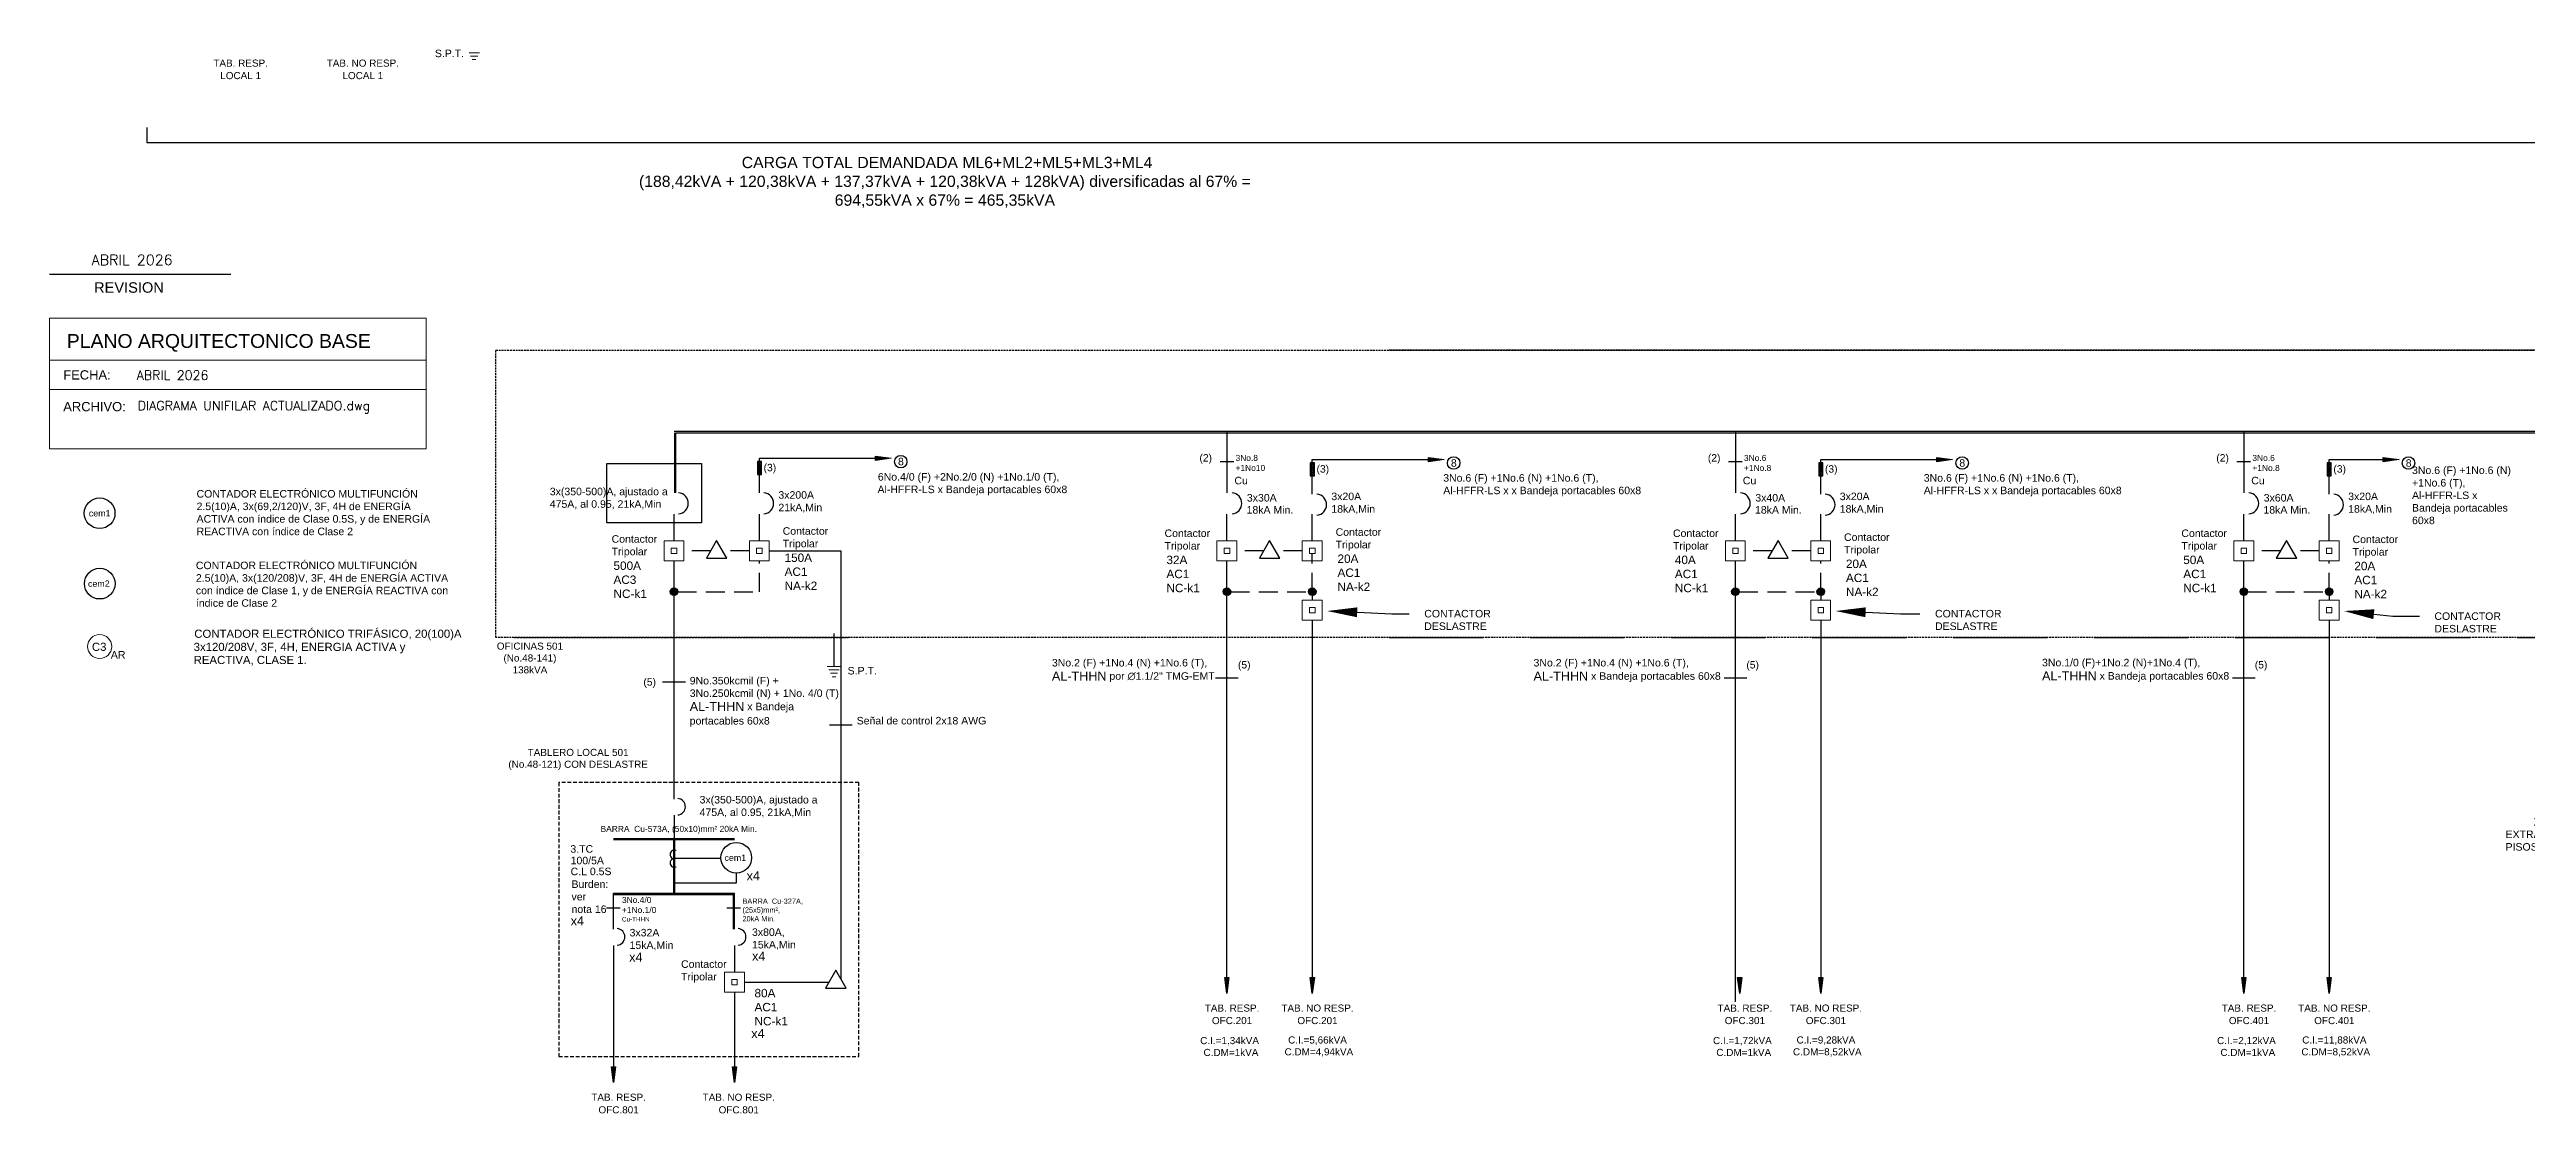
# Model space of a CAD drawing. Header units: millimetres. Extents: x 346 to 922, y -130 to 280.
# Drawn here: x 346.1 to 675.5, y -123.9 to 17.6 of the extents above; entities that cross this region are included whole.
import ezdxf
from ezdxf import colors
from ezdxf.entities.mleader import LeaderData, LeaderLine
from ezdxf.enums import TextEntityAlignment as Align
from ezdxf.math import Vec2, Vec3

# ---------------------------------------------------------------- set-up
doc = ezdxf.new("R2010")
doc.units = ezdxf.units.MM
doc.linetypes.add('DASHED', pattern=[0.75, 0.5, -0.25])
doc.linetypes.add('HIDDEN', pattern=[0.375, 0.25, -0.125])
for name, color, linetype in [('amobla', 2, 'Continuous'), ('CRUCE', 7, 'HIDDEN'), ('DIAG', 4, 'Continuous'), ('DIAG-UNI', 4, 'Continuous'), ('GAB', 3, 'Continuous'), ('RE60', 7, 'Continuous')]:
    doc.layers.add(name, color=color, linetype=linetype)
doc.layers.add('RE80', color=7, linetype='Continuous', lineweight=15)
doc.styles.add('RE ROMANS', font='romans.shx')
doc.styles.add('ROMANS', font='arial.ttf')
doc.styles.get("Standard").update_dxf_attribs({"font": 'arial.ttf'})

# ---------------------------------------------------------------- blocks, each defined once
blk = doc.blocks.new('FC1')
at = {"layer": 'RE60'}
h = blk.add_hatch(dxfattribs=at)
h.set_pattern_fill('ANSI31', color=256, scale=0.02)
h.paths.add_polyline_path([(0, 0), (0.00014, 0.000018), (0.00014, -0.000018)])
h = blk.add_hatch(color=256, dxfattribs=at)
h.dxf.hatch_style = 1
h.paths.add_polyline_path([(0, 0), (0.00014, 0.000018), (0.00014, -0.000018)])
for points in [[(0, 0), (0.00014, 0.000018), (0.00014, -0.000018), (0, 0)], [(0, 0), (0, 0)]]:
    blk.add_lwpolyline(points, dxfattribs=at)
blk = doc.blocks.new('PIN')
at = {"layer": 'RE60'}
h = blk.add_hatch(dxfattribs=at)
h.set_pattern_fill('ANSI31', color=256, scale=0.05)
h.set_pattern_definition([(45, (-9243.939, 874.64953), (-0.1122532015, 0.1122532015), [])])
h.paths.add_polyline_path([(0.28, 2.12), (-0.26, 2.12), (-0.26, 0.36), (0.28, 0.36)])
blk.add_lwpolyline([(-0.26, 0.36), (0.28, 0.36), (0.28, 2.12), (-0.26, 2.12)], close=True, dxfattribs=at)

msp = doc.modelspace()

# ---------------------------------------------------------------- hatches: boundary and pattern name
at = {"layer": 'RE60'}
h = msp.add_hatch(dxfattribs=at)
h.set_pattern_fill('JIS_WOOD', color=256, scale=0.1)
h.set_pattern_definition([(45, (330.16386, 586.47266), (-0.05, 0.05), [])])
edge = h.paths.add_edge_path()
edge.add_arc((429.15, -54.54), 0.5, 0, 360)
h = msp.add_hatch(dxfattribs=at)
h.set_pattern_fill('JIS_WOOD', color=256, scale=0.1)
h.set_pattern_definition([(45, (403.69225, 586.46701), (-0.05, 0.05), [])])
edge = h.paths.add_edge_path()
edge.add_arc((502.68, -54.55), 0.5, 0, 360)
h = msp.add_hatch(dxfattribs=at)
h.set_pattern_fill('JIS_WOOD', color=256, scale=0.1)
h.set_pattern_definition([(45, (415.044315, 586.46701), (-0.05, 0.05), [])])
edge = h.paths.add_edge_path()
edge.add_arc((514.03, -54.55), 0.5, 0, 360)
h = msp.add_hatch(dxfattribs=at)
h.set_pattern_fill('JIS_WOOD', color=256, scale=0.1)
h.set_pattern_definition([(45, (471.304344, 586.46701), (-0.05, 0.05), [])])
edge = h.paths.add_edge_path()
edge.add_arc((570.29, -54.55), 0.5, 0, 360)
h = msp.add_hatch(dxfattribs=at)
h.set_pattern_fill('JIS_WOOD', color=256, scale=0.1)
h.set_pattern_definition([(45, (482.65641, 586.46701), (-0.05, 0.05), [])])
edge = h.paths.add_edge_path()
edge.add_arc((581.64, -54.55), 0.5, 0, 360)
h = msp.add_hatch(dxfattribs=at)
h.set_pattern_fill('JIS_WOOD', color=256, scale=0.1)
h.set_pattern_definition([(45, (538.91644, 586.46701), (-0.05, 0.05), [])])
edge = h.paths.add_edge_path()
edge.add_arc((637.9, -54.55), 0.5, 0, 360)
h = msp.add_hatch(dxfattribs=at)
h.set_pattern_fill('JIS_WOOD', color=256, scale=0.1)
h.set_pattern_definition([(45, (550.268504, 586.46701), (-0.05, 0.05), [])])
edge = h.paths.add_edge_path()
edge.add_arc((649.25, -54.55), 0.5, 0, 360)

# ---------------------------------------------------------------- linework, layer by layer
at = {"layer": 'amobla'}
msp.add_lwpolyline([(420.23, -37.5), (432.82, -37.5), (432.82, -45.39), (420.23, -45.39)], close=True, dxfattribs=at)
at = {"layer": 'CRUCE'}
for p, q in [((806.31, -22.43, 0), (524.25, -22.43, 0)), ((407.92, -60.61, 0), (452.31, -60.61, 0))]:
    msp.add_line(p, q, dxfattribs=at)
at = {"layer": 'CRUCE', "elevation": 0}
msp.add_lwpolyline([(789.64, -60.61), (405.47, -60.61), (405.47, -22.43), (833.58, -22.43), (833.58, -56.72)], dxfattribs=at)
at = {"layer": 'CRUCE', "ltscale": 50, "elevation": 0}
msp.add_lwpolyline([(524.25, -60.61), (712.67, -60.61)], dxfattribs=at)
at = {"layer": 'DIAG'}
for points in [[(440.5, -41.4), (440.5, -36.8), (455.94, -36.8)], [(441.82, -49.11), (451.34, -49.11), (451.34, -106.07)], [(438.53, -106.47), (449.75, -106.47)]]:
    msp.add_lwpolyline(points, dxfattribs=at)
at = {"layer": 'DIAG', "elevation": 0}
for points in [[(514.03, -41.58), (514.03, -36.98), (529.47, -36.98)], [(581.64, -41.58), (581.64, -36.98), (597.08, -36.98)], [(649.25, -41.58), (649.25, -36.98), (656.44, -36.98)]]:
    msp.add_lwpolyline(points, dxfattribs=at)
at = {"layer": 'DIAG-UNI'}
for p, q in [((502.68, -33.19, 0), (502.68, -41.4, 0)), ((570.29, -33.19, 0), (570.29, -41.4, 0)), ((637.9, -33.19, 0), (637.9, -41.4, 0))]:
    msp.add_line(p, q, dxfattribs=at)
at = {"layer": 'DIAG-UNI', "color": 4}
for p, q in [((429.15, -47.78), (429.15, -44.22)), ((440.5, -47.78), (440.5, -44.22)), ((502.68, -47.79, 0), (502.68, -44.23, 0)), ((514.03, -47.79, 0), (514.03, -44.23, 0)), ((570.29, -47.79, 0), (570.29, -44.23, 0)), ((581.64, -47.79, 0), (581.64, -44.23, 0)), ((637.9, -47.79, 0), (637.9, -44.23, 0)), ((649.25, -47.79, 0), (649.25, -44.23, 0)), ((429.15, -54.04), (429.15, -50.43)), ((502.68, -54.05, 0), (502.68, -50.44, 0)), ((570.29, -54.05, 0), (570.29, -50.44, 0)), ((637.9, -54.05, 0), (637.9, -50.44, 0)), ((429.15, -82.11), (429.15, -55.04)), ((502.68, -105.87, 0), (502.68, -55.05, 0)), ((570.29, -109.08, 0), (570.29, -55.05, 0)), ((637.9, -105.87, 0), (637.9, -55.05, 0))]:
    msp.add_line(p, q, dxfattribs=at)
at = {"layer": 'DIAG-UNI', "color": 6}
for p, q in [((421.09, -87.34), (437.2, -87.34)), ((421.09, -87.5), (437.2, -87.5)), ((421.09, -94.65), (437.2, -94.65)), ((421.09, -94.81), (437.2, -94.81))]:
    msp.add_line(p, q, dxfattribs=at)
at = {"layer": 'DIAG-UNI', "color": 6, "ltscale": 5, "elevation": 0}
for points in [[(429.17, -33.19), (828.02, -33.19)], [(429.34, -33.42), (828.02, -33.42)]]:
    msp.add_lwpolyline(points, dxfattribs=at)
at = {"layer": 'DIAG-UNI', "color": 6}
for points in [[(429.2, -33.42), (429.2, -41.4)], [(429.34, -33.42), (429.34, -41.4)], [(429.06, -87.35), (429.06, -94.81)], [(429.2, -87.35), (429.2, -94.81)], [(437.07, -99.43), (437.07, -94.65)], [(437.2, -99.43), (437.2, -94.65)]]:
    msp.add_lwpolyline(points, dxfattribs=at)
at = {"layer": 'DIAG-UNI', "linetype": 'HIDDEN', "ltscale": 10}
for points in [[(434.03, -49.11), (430.47, -49.11)], [(439.17, -49.11), (435.62, -49.11)], [(429.65, -54.54), (440.5, -54.54), (440.5, -50.43)]]:
    msp.add_lwpolyline(points, dxfattribs=at)
at = {"layer": 'DIAG-UNI', "ltscale": 5}
for points in [[(434.82, -47.73), (433.46, -50.09), (436.19, -50.09)], [(450.66, -104.89), (449.29, -107.25), (452.02, -107.25)]]:
    msp.add_lwpolyline(points, close=True, dxfattribs=at)
at = {"layer": 'DIAG-UNI', "linetype": 'HIDDEN', "ltscale": 10, "elevation": 0}
for points in [[(507.56, -49.11), (504, -49.11)], [(512.7, -49.11), (509.15, -49.11)], [(575.17, -49.11), (571.61, -49.11)], [(580.31, -49.11), (576.76, -49.11)], [(642.78, -49.11), (639.22, -49.11)], [(647.93, -49.11), (644.37, -49.11)], [(503.18, -54.55), (514.03, -54.55), (514.03, -49.47)], [(570.79, -54.55), (581.64, -54.55), (581.64, -50.44)], [(638.4, -54.55), (649.25, -54.55), (649.25, -50.44)], [(514.03, -54.55), (514.03, -55.67)], [(581.64, -54.55), (581.64, -55.67)], [(649.25, -54.55), (649.25, -55.67)]]:
    msp.add_lwpolyline(points, dxfattribs=at)
at = {"layer": 'DIAG-UNI', "ltscale": 5, "elevation": 0}
for points in [[(508.35, -47.74), (506.99, -50.1), (509.72, -50.1)], [(575.96, -47.74), (574.6, -50.1), (577.33, -50.1)], [(643.58, -47.74), (642.21, -50.1), (644.94, -50.1)]]:
    msp.add_lwpolyline(points, close=True, dxfattribs=at)
at = {"layer": 'DIAG-UNI', "elevation": 0}
for points in [[(514.03, -58.32), (514.03, -107.96)], [(581.64, -58.32), (581.64, -107.96)], [(649.25, -58.32), (649.25, -107.96)]]:
    msp.add_lwpolyline(points, dxfattribs=at)
at = {"layer": 'DIAG-UNI'}
for points in [[(429.15, -84.25), (429.15, -87.5)], [(421.09, -101.58), (421.09, -117.73)], [(437.2, -101.58), (437.2, -105.14)], [(437.2, -107.79), (437.2, -117.73)]]:
    msp.add_lwpolyline(points, dxfattribs=at)
at = {"layer": 'DIAG-UNI', "color": 4}
msp.add_lwpolyline([(421.09, -99.43), (421.09, -94.65)], dxfattribs=at)
at = {"layer": 'GAB'}
msp.add_line((450.43, -64.5, 0), (450.43, -60.11, 0), dxfattribs=at)
at = {"layer": 'RE60'}
msp.add_line((346.11, -12.31), (370.23, -12.31), dxfattribs=at)
at = {"layer": 'RE60', "ltscale": 0.07}
for p, q in [((435.4, -90.04), (429.12, -90.04)), ((437.43, -91.96), (437.43, -93.28)), ((437.43, -93.28), (429.07, -93.28))]:
    msp.add_line(p, q, dxfattribs=at)
at = {"layer": 'RE60'}
for points in [[(359.03, 7.2), (359.03, 5.2), (739.46, 5.2), (739.46, 7.2)], [(430.66, -66.55), (427.64, -66.55)], [(430.66, -66.55), (427.64, -66.55)], [(430.51, -66.55), (428.55, -66.55)], [(452.85, -72.29), (449.83, -72.29)], [(452.71, -72.29), (450.75, -72.29)], [(422, -96.64), (420.18, -96.64)], [(437.98, -96.64), (436.16, -96.64)]]:
    msp.add_lwpolyline(points, dxfattribs=at)
at = {"layer": 'RE60', "elevation": 0}
for points in [[(503.59, -37.29), (501.77, -37.29)], [(571.2, -37.29), (569.38, -37.29)], [(638.81, -37.29), (636.99, -37.29)], [(504.19, -66.03), (501.16, -66.03)], [(571.8, -66.03), (568.78, -66.03)], [(639.41, -66.03), (636.39, -66.03)]]:
    msp.add_lwpolyline(points, dxfattribs=at)
at = {"layer": 'RE60', "linetype": 'DASHED'}
msp.add_lwpolyline([(413.83, -116.35), (453.72, -116.35), (453.72, -79.9), (413.83, -79.9)], close=True, dxfattribs=at)
at = {"layer": 'RE60', "color": 3}
for centre in [(459.3, -37.25), (532.83, -37.43, 0), (600.44, -37.43, 0), (659.8, -37.43, 0)]:
    msp.add_circle(centre, 0.828, dxfattribs=at)
at = {"layer": 'RE60'}
for centre, radius in [((352.77, -44.11, 10.66), 2.04), ((352.78, -53.47, 10.66), 2.04), ((429.15, -54.54), 0.5), ((502.68, -54.55, 0), 0.5), ((514.03, -54.55, 0), 0.5), ((570.29, -54.55, 0), 0.5), ((581.64, -54.55, 0), 0.5), ((637.9, -54.55, 0), 0.5), ((649.25, -54.55, 0), 0.5), ((437.43, -89.92), 2.04)]:
    msp.add_circle(centre, radius, dxfattribs=at)
for centre, radius in [((429.66, -42.79), 1.39), ((441.01, -42.79), 1.39), ((503.27, -42.79, 0), 1.39), ((514.54, -42.97, 0), 1.39), ((570.88, -42.79, 0), 1.39), ((582.15, -42.97, 0), 1.39), ((638.49, -42.79, 0), 1.39), ((649.76, -42.97, 0), 1.39), ((429.57, -83.13), 1.1), ((421.52, -100.45), 1.1), ((437.62, -100.45), 1.1)]:
    msp.add_arc(centre, radius, 274.0094, 85.9906, dxfattribs=at)
at = {"layer": 'RE60', "ltscale": 0.07}
for centre, start, end in [((429.2, -89.48), 67.3119, 261.1912), ((429.2, -90.61), 98.8088, 292.6881)]:
    msp.add_arc(centre, 0.574, start, end, dxfattribs=at)
at = {"layer": 'RE80', "color": 3}
for p, q in [((401.89, 17.14), (403.27, 17.14)), ((402.1, 16.7), (403.05, 16.7)), ((402.32, 16.25), (402.81, 16.25)), ((449.75, -64.95, 0), (451.13, -64.95, 0)), ((449.96, -65.39, 0), (450.9, -65.39, 0)), ((450.18, -65.85, 0), (450.67, -65.85, 0))]:
    msp.add_line(p, q, dxfattribs=at)
at = {"layer": 'RE80'}
for p, q in [((346.11, -18.17), (396.21, -18.17)), ((346.11, -18.17), (346.11, -35.52)), ((396.21, -18.17), (396.21, -35.52)), ((346.11, -23.74), (396.21, -23.74)), ((346.11, -27.67), (396.21, -27.67)), ((346.11, -35.52), (396.21, -35.52))]:
    msp.add_line(p, q, dxfattribs=at)
for points in [[(427.82, -50.43), (430.47, -50.43), (430.47, -47.78), (427.82, -47.78)], [(428.79, -49.47), (429.51, -49.47), (429.51, -48.75), (428.79, -48.75)], [(441.82, -50.43), (439.17, -50.43), (439.17, -47.78), (441.82, -47.78)], [(440.86, -49.47), (440.14, -49.47), (440.14, -48.75), (440.86, -48.75)], [(438.53, -107.79), (435.88, -107.79), (435.88, -105.14), (438.53, -105.14)], [(437.56, -106.83), (436.84, -106.83), (436.84, -106.1), (437.56, -106.1)]]:
    msp.add_lwpolyline(points, close=True, dxfattribs=at)
at = {"layer": 'RE80', "elevation": 0}
for points in [[(501.35, -50.44), (504, -50.44), (504, -47.79), (501.35, -47.79)], [(502.32, -49.47), (503.04, -49.47), (503.04, -48.75), (502.32, -48.75)], [(515.35, -50.44), (512.7, -50.44), (512.7, -47.79), (515.35, -47.79)], [(514.39, -49.47), (513.67, -49.47), (513.67, -48.75), (514.39, -48.75)], [(568.96, -50.44), (571.61, -50.44), (571.61, -47.79), (568.96, -47.79)], [(569.93, -49.47), (570.65, -49.47), (570.65, -48.75), (569.93, -48.75)], [(582.96, -50.44), (580.31, -50.44), (580.31, -47.79), (582.96, -47.79)], [(582, -49.47), (581.28, -49.47), (581.28, -48.75), (582, -48.75)], [(636.57, -50.44), (639.22, -50.44), (639.22, -47.79), (636.57, -47.79)], [(637.54, -49.47), (638.26, -49.47), (638.26, -48.75), (637.54, -48.75)], [(650.58, -50.44), (647.93, -50.44), (647.93, -47.79), (650.58, -47.79)], [(649.61, -49.47), (648.89, -49.47), (648.89, -48.75), (649.61, -48.75)], [(515.35, -58.32), (512.7, -58.32), (512.7, -55.67), (515.35, -55.67)], [(582.96, -58.32), (580.31, -58.32), (580.31, -55.67), (582.96, -55.67)], [(650.58, -58.32), (647.93, -58.32), (647.93, -55.67), (650.58, -55.67)], [(514.39, -57.36), (513.67, -57.36), (513.67, -56.64), (514.39, -56.64)], [(582, -57.36), (581.28, -57.36), (581.28, -56.64), (582, -56.64)], [(649.61, -57.36), (648.89, -57.36), (648.89, -56.64), (649.61, -56.64)]]:
    msp.add_lwpolyline(points, close=True, dxfattribs=at)
at = {"layer": 'RE80', "color": 3, "elevation": 0}
msp.add_lwpolyline([(451.34, -64.5), (449.51, -64.5)], dxfattribs=at)
at = {"layer": 'RE80'}
msp.add_circle((352.77, -61.83, 10.66), 1.6, dxfattribs=at)

# ---------------------------------------------------------------- block references
at = {"layer": 'RE60', "rotation": 180}
for p in [(440.51, -36.85), (514.04, -37.03, 0), (581.65, -37.03, 0), (649.26, -37.03, 0)]:
    msp.add_blockref('PIN', p, dxfattribs=at)
at = {"layer": 'RE60', "ltscale": 0.8, "xscale": 15000, "yscale": 15000, "zscale": 15000}
for p, rotation in [((458.04, -36.8), 179.9999999999999), ((531.56, -36.98, 0), 179.9999999999999), ((599.18, -36.98, 0), 179.9999999999999), ((658.54, -36.98, 0), 179.9999999999999), ((502.68, -107.96, 0), 89.99999999999994), ((514.03, -107.96, 0), 89.99999999999994), ((570.86, -107.96, 0), 89.99999999999994), ((581.64, -107.96, 0), 89.99999999999994), ((637.9, -107.96, 0), 89.99999999999994), ((649.25, -107.96, 0), 89.99999999999994), ((421.09, -119.83), 89.99999999999994), ((437.2, -119.83), 89.99999999999994)]:
    msp.add_blockref('FC1', p, dxfattribs=dict(at, rotation=rotation))

# ---------------------------------------------------------------- texts
at = {"layer": 'RE60', "ltscale": 0.07}
for p in [(459.32, -37.73), (532.85, -37.92, 0), (600.46, -37.92, 0), (659.82, -37.92, 0)]:
    msp.add_text('8', height=1, dxfattribs=at).set_placement(p, align=Align.CENTER)
at = {"layer": 'RE60'}
for s, p in [('Cu', (503.67, -40.26, 0)), ('Cu', (571.28, -40.26, 0)), ('Cu', (638.89, -40.26, 0)), ('3x30A', (505.33, -42.55, 0)), ('3x40A', (572.94, -42.55, 0)), ('3x60A', (640.55, -42.55, 0)), ('18kA Min.', (505.29, -44.16, 0)), ('18kA Min.', (572.9, -44.16, 0)), ('18kA Min.', (640.51, -44.16, 0))]:
    msp.add_text(s, height=1, dxfattribs=at).set_placement(p)
at = {"layer": 'RE60', "ltscale": 0.07, "style": 'ROMANS'}
for s, p in [('cem1', (352.77, -44.11, 10.66)), ('cem2', (352.66, -53.47, 10.66)), ('cem1', (437.3, -89.92))]:
    msp.add_text(s, height=0.843, dxfattribs=at).set_placement(p, align=Align.MIDDLE_CENTER)
at = {"layer": 'RE60', "ltscale": 0.07}
for s, p in [('3.TC', (415.37, -89.25)), ('C.L 0.5S', (415.4, -92.24)), ('100/5A', (415.4, -90.79))]:
    msp.add_text(s, height=1, dxfattribs=at).set_placement(p)
at = {"layer": 'RE60'}
for s, insert, char_height, width, attachment_point in [('{\\C3; CARGA TOTAL DEMANDADA ML6+ML2+ML5+ML3+ML4\\P\\pxqc;(188,42kVA + 120,38kVA + 137,37kVA + 120,38kVA + 128kVA) diversificadas al 67% = \\P694,55kVA x 67% = 465,35kVA}', (465.17, 3.29), 1.5, 234.2445, 2), ('\\A1;\\pxqc;6No.4/0 (F) +2No.2/0 (N) +1No.1/0 (T),\\P\\pl1;{\\C3;Al-HFFR-LS} x Bandeja portacables 60x8', (454.2, -40.25), 1, 28.2551, 4), ('\\A1;\\pxl1;3No.8\\P+1No10', (503.02, -37.42, 0), 0.8, 8.1618, 4), ('\\A1;3No.6 (F) +1No.6 (N) +1No.6 (T),\\P{\\C3;Al-HFFR-LS} x x Bandeja portacables 60x8', (531.44, -40.39, 0), 1, 26.2706, 4), ('\\A1;\\pxl1;3No.6\\P+1No.8', (570.63, -37.42, 0), 0.8, 8.1618, 4), ('\\A1;3No.6 (F) +1No.6 (N) +1No.6 (T),\\P{\\C3;Al-HFFR-LS} x x Bandeja portacables 60x8', (595.34, -40.39, 0), 1, 28.4251, 4), ('\\A1;\\pxl1;3No.6\\P+1No.8', (638.24, -37.42, 0), 0.8, 8.1618, 4), ('\\A1;3No.6 (F) +1No.6 (N) +1No.6 (T),\\P{\\C3;Al-HFFR-LS} x Bandeja portacables 60x8', (660.27, -41.73, 0), 1, 14.158, 4), ('\\A1;\\pxl1;9No.350kcmil (F) + 3No.250kcmil (N) + 1No. 4/0 (T)\\P{\\H1.2x;\\C3;AL-THHN} x Bandeja portacables 60x8', (430.24, -69.19), 1, 20.8873, 4), ('\\A1;\\pxl1;3No.2 (F) +1No.4 (N) +1No.6 (T), \\P{\\H1.2x;\\C3;AL-THHN} por ∅1.1/2" TMG-EMT', (478.4, -65.07, 0), 1, 24.2018, 4), ('\\A1;\\pxl1;3No.2 (F) +1No.4 (N) +1No.6 (T), \\P{\\H1.2x;\\C3;AL-THHN} x Bandeja portacables 60x8', (542.45, -65.07, 0), 1, 27.0103, 4), ('\\A1;\\pxl1;3No.1/0 (F)+1No.2 (N)+1No.4 (T), \\P{\\H1.2x;\\C3;AL-THHN} x Bandeja portacables 60x8', (610.07, -65.05, 0), 1, 27.0482, 4), ('\\A1;\\pxl1;Señal de control 2x18 AWG', (452.44, -71.7), 1, 31.7341, 4), ('X4\\PEXTRACCION PISOS 5-6-7-8', (677.29, -84.64, 0), 1, 12.6309, 2), ('\\A1;\\pxl1;3No.4/0\\P+1No.1/0\\P{\\H0.75x;\\C3;Cu-THHN}', (421.43, -96.77), 0.8, 6.4507, 4)]:
    msp.add_mtext(s, dxfattribs=dict(at, insert=insert, char_height=char_height, width=width, attachment_point=attachment_point))
at = {"layer": 'RE60', "char_height": 1.12, "width": 2.8525, "attachment_point": 1, "style": 'ROMANS'}
for s, insert in [('500A\\PAC3\\PNC-k1', (421.1, -50.52)), ('150A\\PAC1\\PNA-k2', (443.85, -49.46)), ('32A\\PAC1\\PNC-k1', (494.63, -49.75, 0)), ('20A\\PAC1\\PNA-k2', (517.38, -49.59, 0)), ('40A\\PAC1\\PNC-k1', (562.24, -49.75, 0)), ('20A\\PAC1\\PNA-k2', (584.99, -50.27, 0)), ('50A\\PAC1\\PNC-k1', (629.85, -49.75, 0)), ('20A\\PAC1\\PNA-k2', (652.6, -50.56, 0)), ('80A\\PAC1\\PNC-k1', (439.85, -107.36))]:
    msp.add_mtext(s, dxfattribs=dict(at, insert=insert))
at = {"layer": 'RE80', "style": 'ROMANS'}
for s, height, p in [('REVISION', 1.39, (352.03, -14.78)), ('FECHA:', 1.231, (347.93, -26.32)), ('ARCHIVO:', 1.231, (347.93, -30.54)), ('C3', 1.083, (351.74, -62.41, 10.66)), ('AR', 1, (354.26, -63.43, 10.66)), ('3x120/208V, 3F, 4H, ENERGIA ACTIVA y', 1.0827, (365.27, -62.42, 10.66)), ('CONTADOR ELECTRÓNICO TRIFÁSICO, 20(100)A', 1.0827, (365.35, -60.67, 10.66)), ('REACTIVA, CLASE 1. ', 1.0827, (365.27, -64.16, 10.66))]:
    msp.add_text(s, height=height, dxfattribs=at).set_placement(p)
at = {"layer": 'RE80', "color": 4, "style": 'ROMANS'}
msp.add_text('PLANO ARQUITECTONICO BASE', height=1.8469, dxfattribs=at).set_placement((348.4, -22.12))
at = {"layer": 'RE80', "color": 3, "ltscale": 0.25, "style": 'ROMANS'}
for s, p in [('(2)', (499.02, -37.23, 0)), ('(2)', (566.63, -37.23, 0)), ('(2)', (634.24, -37.23, 0)), ('(3)', (441.06, -38.52)), ('(3)', (514.59, -38.7, 0)), ('(3)', (582.2, -38.7, 0)), ('(3)', (649.81, -38.7, 0)), ('(5)', (504.14, -64.75, 0)), ('(5)', (571.75, -64.75, 0)), ('(5)', (639.36, -64.75, 0)), ('(5)', (425.08, -67.03))]:
    msp.add_text(s, height=0.982, dxfattribs=at).set_placement(p)
at = {"layer": 'RE80'}
for p in [(438.8, -92.93), (415.41, -98.91), (423.19, -103.74), (439.53, -103.6), (439.42, -113.9)]:
    msp.add_text('x4', height=1.2, dxfattribs=at).set_placement(p)
for s, insert, char_height, width, attachment_point in [('\\A1;S.P.T.', (397.35, 17.55), 1, 9.1442, 1), ('TAB. RESP.', (371.52, 15.75), 0.945, 7.6935, 5), ('LOCAL 1', (371.52, 14.09), 0.945, 7.6935, 5), ('TAB. NO RESP.', (387.77, 15.75), 0.945, 11.0939, 5), ('LOCAL 1', (387.77, 14.09), 0.945, 7.6935, 5), ('CONTADOR ELECTRÓNICO MULTIFUNCIÓN 2.5(10)A, 3x(69,2/120)V, 3F, 4H de ENERGÍA ACTIVA con índice de Clase 0.5S, y de ENERGÍA REACTIVA con índice de Clase 2', (365.66, -44.03), 1, 33.5526, 4), ('3x(350-500)A, ajustado a 475A, al 0.95, 21kA,Min', (412.63, -42.14), 1, 16.6358, 4), ('3x200A\\P21kA,Min', (443.03, -42.6), 1, 16.6358, 4), ('3x20A\\P18kA,Min', (516.56, -42.79, 0), 1, 16.6358, 4), ('3x20A\\P18kA,Min', (584.17, -42.79, 0), 1, 16.6358, 4), ('3x20A\\P18kA,Min', (651.78, -42.79, 0), 1, 16.6358, 4), ('Contactor Tripolar ', (443.6, -47.45), 1, 1.8808, 4), ('Contactor Tripolar ', (517.13, -47.59, 0), 1, 1.8808, 4), ('Contactor Tripolar ', (420.85, -48.51), 1, 1.8808, 4), ('Contactor Tripolar ', (494.38, -47.75, 0), 1, 1.8808, 4), ('Contactor Tripolar ', (561.99, -47.75, 0), 1, 1.8808, 4), ('Contactor Tripolar ', (584.74, -48.27, 0), 1, 1.8808, 4), ('Contactor Tripolar ', (629.6, -47.75, 0), 1, 1.8808, 4), ('Contactor Tripolar ', (652.36, -48.56, 0), 1, 1.8808, 4), ('CONTADOR ELECTRÓNICO MULTIFUNCIÓN 2.5(10)A, 3x(120/208)V, 3F, 4H de ENERGÍA ACTIVA con índice de Clase 1, y de ENERGÍA REACTIVA con índice de Clase 2', (365.57, -53.55), 1, 35.0794, 4), ('OFICINAS 501\\P(No.48-141)\\P138kVA', (409.99, -63.36), 0.945, 16.379, 5), ('\\A1;S.P.T.', (452.24, -64.55, 0), 1, 9.1442, 1), ('TABLERO LOCAL 501\\P(No.48-121) CON DESLASTRE', (416.4, -76.84), 0.945, 29.9366, 5), ('3x(350-500)A, ajustado a 475A, al 0.95, 21kA,Min', (432.55, -83.13), 1, 16.6358, 4), ('BARRA  Cu-573A, (50x10)mm² 20kA Min.', (419.38, -85.68), 0.8, 31.1473, 1), ('Burden: \\Pver \\Pnota 16', (415.52, -92.93, 0), 1, 6.9199, 1), ('BARRA  Cu-327A,\\P(25x5)mm²,\\P20kA Min.', (438.25, -95.35), 0.7, 12.8412, 1), ('3x32A\\P15kA,Min', (423.24, -100.81), 1, 16.6358, 4), ('Contactor Tripolar ', (430.09, -105.05), 1, 1.8808, 4), ('TAB. RESP.', (503.36, -109.92, 0), 0.945, 7.6935, 5), ('OFC.201', (503.36, -111.58, 0), 0.945, 7.6935, 5), ('TAB. NO RESP.', (514.72, -109.92, 0), 0.945, 11.0939, 5), ('OFC.201', (514.72, -111.58, 0), 0.945, 7.6935, 5), ('TAB. RESP.', (571.55, -109.92, 0), 0.945, 7.6935, 5), ('OFC.301', (571.55, -111.58, 0), 0.945, 7.6935, 5), ('TAB. NO RESP.', (582.33, -109.92, 0), 0.945, 11.0939, 5), ('OFC.301', (582.33, -111.58, 0), 0.945, 7.6935, 5), ('TAB. RESP.', (638.59, -109.92, 0), 0.945, 7.6935, 5), ('OFC.401', (638.59, -111.58, 0), 0.945, 7.6935, 5), ('TAB. NO RESP.', (649.94, -109.92, 0), 0.945, 11.0939, 5), ('OFC.401', (649.94, -111.58, 0), 0.945, 7.6935, 5), ('C.I.=1,34kVA\\P{\\C4; C.DM=1kVA}', (503.03, -115.03, 0), 0.945, 12.8202, 5), ('C.I.=5,66kVA\\P{\\C4; C.DM=4,94kVA}', (514.72, -115.03, 0), 0.945, 12.8202, 5), ('C.I.=1,72kVA\\P{\\C4; C.DM=1kVA}', (571.22, -115.03, 0), 0.945, 12.8202, 5), ('C.I.=9,28kVA\\P{\\C4; C.DM=8,52kVA}', (582.33, -115.03, 0), 0.945, 12.8202, 5), ('C.I.=2,12kVA\\P{\\C4; C.DM=1kVA}', (638.25, -115.03, 0), 0.945, 12.8202, 5), ('C.I.=11,88kVA\\P{\\C4; C.DM=8,52kVA}', (649.94, -115.03, 0), 0.945, 12.8202, 5), ('TAB. RESP.', (421.78, -121.78), 0.945, 7.6935, 5), ('TAB. NO RESP.', (437.76, -121.78), 0.945, 11.0939, 5), ('OFC.801', (421.78, -123.45), 0.945, 7.6935, 5), ('OFC.801', (437.76, -123.45), 0.945, 7.6935, 5)]:
    msp.add_mtext(s, dxfattribs=dict(at, insert=insert, char_height=char_height, width=width, attachment_point=attachment_point))
at = {"layer": 'RE80', "style": 'RE ROMANS'}
for s, insert, char_height, width, attachment_point in [('ABRIL 2026', (362.48, -11.11), 1.39, 12.1291, 9), ('ABRIL 2026', (357.69, -25.13), 1.231, 26.1217, 1), ('DIAGRAMA UNIFILAR ACTUALIZADO.dwg', (357.83, -29.18), 1.2313, 37.753, 1)]:
    msp.add_mtext(s, dxfattribs=dict(at, insert=insert, char_height=char_height, width=width, attachment_point=attachment_point))
at = {"layer": 'RE80', "color": 1, "insert": (439.52, -100.74), "char_height": 1, "width": 7.0536, "attachment_point": 4, "style": 'ROMANS'}
msp.add_mtext('{\\C256;3x80A,\\P15kA,Min}', dxfattribs=at)

# ---------------------------------------------------------------- leaders
at = {"layer": 'amobla'}
ml = msp.add_multileader_mtext('Standard', dxfattribs=at)
ml.set_content('CONTACTOR\\PDESLASTRE', color=256)
ml.set_leader_properties()
ml.build(insert=Vec2(0, 0))
ctx = ml.context
ctx.base_point, ctx.char_height, ctx.plane_origin = Vec3(526.92, -57.47), 1, Vec3(535.27, -57.11)
notes = []
notes.append((ctx, [(0, (1, 1, 0), (524.62, -57.47), (1, 0), 2.3, [(0, [(516, -57.11)], 0, [])])]))
ctx.mtext.insert, ctx.mtext.flow_direction = Vec3(528.92, -56.96), 5
ml = msp.add_multileader_mtext('Standard', dxfattribs=at)
ml.set_content('CONTACTOR\\PDESLASTRE', color=256)
ml.set_leader_properties()
ml.build(insert=Vec2(0, 0))
ctx = ml.context
ctx.base_point, ctx.char_height, ctx.plane_origin = Vec3(594.84, -57.47), 1, Vec3(602.88, -57.11)
notes.append((ctx, [(0, (1, 1, 0), (592.23, -57.47), (1, 0), 2.61, [(0, [(583.61, -57.11)], 0, [])])]))
ctx.mtext.insert, ctx.mtext.flow_direction = Vec3(596.84, -56.96), 5
ml = msp.add_multileader_mtext('Standard', dxfattribs=at)
ml.set_content('CONTACTOR\\PDESLASTRE', color=256)
ml.set_leader_properties()
ml.build(insert=Vec2(0, 0))
ctx = ml.context
ctx.base_point, ctx.char_height, ctx.plane_origin = Vec3(661.25, -57.8), 1, Vec3(670.5, -57.11)
notes.append((ctx, [(0, (1, 1, 0), (657.7, -57.8), (1, 0), 3.55, [(0, [(651.22, -57.11)], 0, [])])]))
ctx.mtext.insert, ctx.mtext.flow_direction = Vec3(663.25, -57.29), 5
for ctx, leaders in notes:
    for number, flags, end, landing, length, lines in leaders:
        leader = LeaderData()
        leader.index, (leader.has_last_leader_line, leader.has_dogleg_vector, leader.attachment_direction) = number, flags
        leader.last_leader_point, leader.dogleg_vector, leader.dogleg_length = Vec3(end), Vec3(landing), length
        for number, points, colour, breaks in lines:
            line = LeaderLine()
            line.index, line.vertices, line.color, line.breaks = number, Vec3.list(points), colors.encode_raw_color(colour), breaks
            leader.lines.append(line)
        ctx.leaders.append(leader)

doc.saveas('drawing.dxf')
